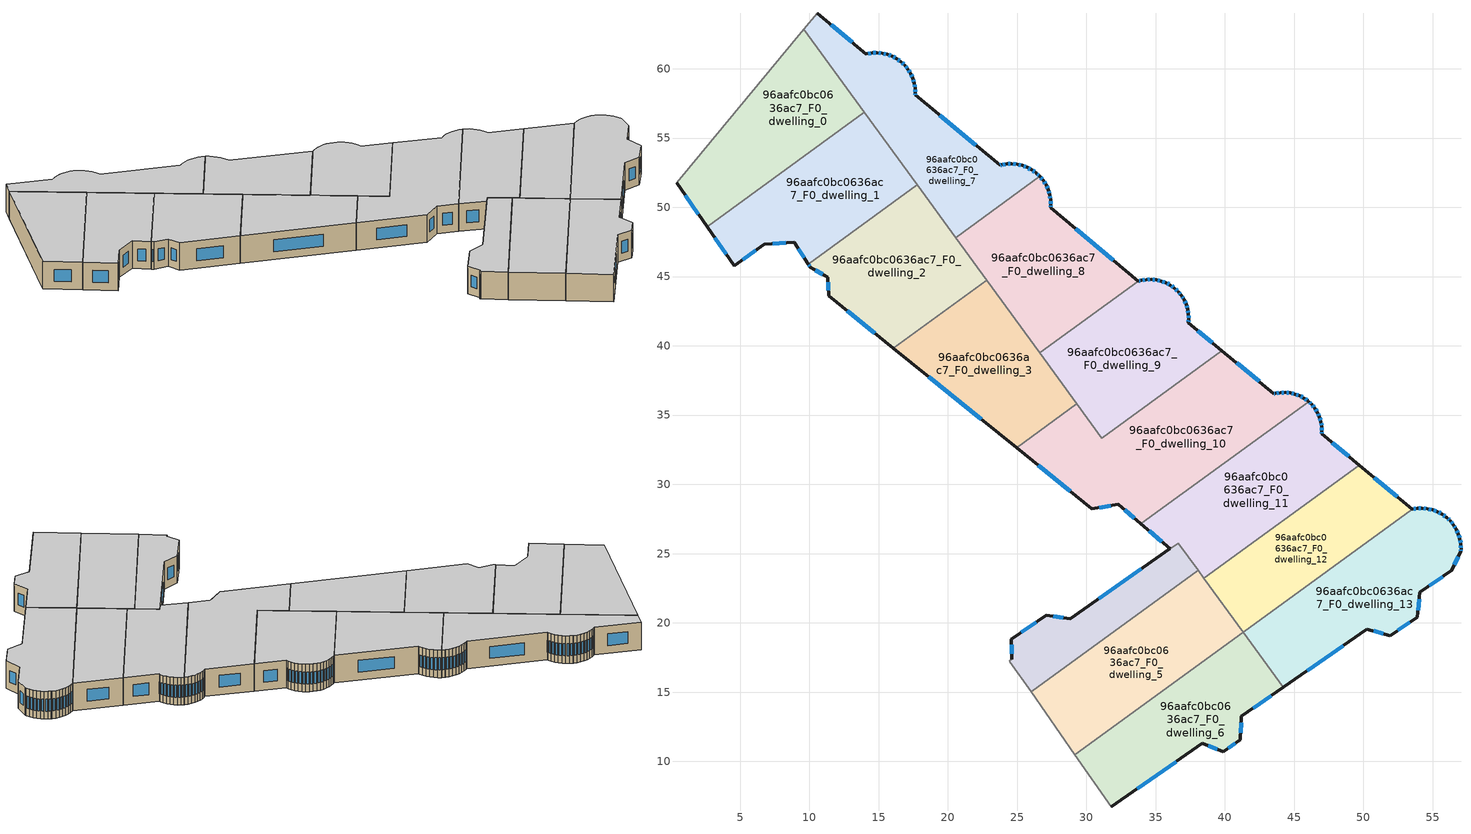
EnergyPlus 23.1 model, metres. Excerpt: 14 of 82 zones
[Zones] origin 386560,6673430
96aafc0bc0636ac7_F0_dwelling_0
 floor ground (EU_floor_Construction): 9.61,62.87 13.97,56.87 2.61,48.6 0.41,51.76 z0
 wall outside (EU_wall_Construction): 0.41,51.76 2.61,48.6 z0:3
 wall to 96aafc0bc0636ac7_F0_dwelling_1 (EU_wall_Construction): 2.61,48.6 13.97,56.87 z0:3
 wall adiabatic (EU_wall_Construction): 9.61,62.87 0.41,51.76 z0:3
 wall to 96aafc0bc0636ac7_F0_dwelling_7 (EU_wall_Construction): 13.97,56.87 9.61,62.87 z0:3
 window (EU_Window_Construction): 1.04,50.86 1.98,49.5 z0.86:2.14
 ceiling to 96aafc0bc0636ac7_F1_dwelling_0 (EU_floor_Construction): 13.97,56.87 9.61,62.87 0.41,51.76 2.61,48.6 z3
96aafc0bc0636ac7_F0_dwelling_1
 floor ground (EU_floor_Construction): 13.97,56.87 17.78,51.64 9.91,45.91 8.92,47.47 6.73,47.32 4.57,45.79 2.61,48.6 z0
 wall outside (EU_wall_Construction): 2.61,48.6 4.57,45.79 6.73,47.32 8.92,47.47 9.91,45.91 z0:3
 wall to 96aafc0bc0636ac7_F0_dwelling_2 (EU_wall_Construction): 9.91,45.91 17.78,51.64 z0:3
 wall to 96aafc0bc0636ac7_F0_dwelling_7 (EU_wall_Construction): 17.79,51.64 13.98,56.87 z0:3
 window (EU_Window_Construction): 3.17,47.8 4.01,46.6 / 9.2,47.02 9.63,46.35 / 7.36,47.36 8.29,47.43 / 5.19,46.23 6.11,46.88 z0.86:2.14
 ceiling to 96aafc0bc0636ac7_F1_dwelling_1 (EU_floor_Construction): 17.78,51.64 13.97,56.87 2.61,48.6 4.57,45.79 6.73,47.32 8.92,47.47 9.91,45.91 z3
96aafc0bc0636ac7_F0_dwelling_10
 floor ground (EU_floor_Construction): 45.05,36.52 45.39,36.39 45.71,36.23 46,36.02 46.02,36 46.05,35.97 33.93,27.15 32.29,28.56 30.4,28.24 24.95,32.64 29.31,35.81 31.11,33.34 39.78,39.66 43.53,36.53 43.64,36.56 43.99,36.62 44.35,36.63 44.71,36.6 z0
 wall outside (EU_wall_Construction): 24.95,32.64 30.4,28.24 32.29,28.56 33.93,27.15 / 46.05,35.97 46.02,36 46,36.02 45.71,36.23 45.39,36.39 45.05,36.52 44.71,36.6 44.35,36.63 43.99,36.62 43.64,36.56 43.53,36.53 39.78,39.66 z0:3
 wall to 96aafc0bc0636ac7_F0_dwelling_3 (EU_wall_Construction): 29.31,35.81 24.95,32.64 z0:3
 wall to 96aafc0bc0636ac7_F0_dwelling_9 (EU_wall_Construction): 39.78,39.66 31.11,33.34 29.31,35.81 z0:3
 wall to 96aafc0bc0636ac7_F0_dwelling_11 (EU_wall_Construction): 33.93,27.15 46.05,35.97 z0:3
 window (EU_Window_Construction): 30.94,28.33 31.75,28.47 / 26.51,31.38 28.85,29.49 / 42.46,37.43 40.85,38.76 / 43.61,36.55 43.56,36.54 / 43.89,36.6 43.74,36.58 / 44.25,36.63 44.09,36.62 / 44.6,36.61 44.45,36.62 / 44.96,36.54 44.81,36.58 / 45.29,36.43 45.15,36.48 / 45.62,36.27 45.48,36.35 / 45.91,36.08 45.79,36.17 / 32.76,28.16 33.46,27.55 z0.86:2.14
 ceiling to 96aafc0bc0636ac7_F1_dwelling_10 (EU_floor_Construction): 46.05,35.97 46.02,36 46,36.02 45.71,36.23 45.39,36.39 45.05,36.52 44.71,36.6 44.35,36.63 43.99,36.62 43.64,36.56 43.53,36.53 39.78,39.66 31.11,33.34 29.31,35.81 24.95,32.64 30.4,28.24 32.29,28.56 33.93,27.15 z3
96aafc0bc0636ac7_F0_dwelling_11
 floor ground (EU_floor_Construction): 46.82,34.87 46.93,34.53 46.99,34.17 47,33.82 46.99,33.65 49.7,31.39 38.47,23.22 36.63,25.76 36.04,25.34 33.93,27.15 46.05,35.97 46.26,35.78 46.49,35.5 46.68,35.2 z0
 wall outside (EU_wall_Construction): 49.7,31.39 46.99,33.65 47,33.82 46.99,34.17 46.93,34.53 46.82,34.87 46.68,35.2 46.49,35.5 46.26,35.78 46.05,35.97 / 33.93,27.15 36.04,25.34 z0:3
 wall to 96aafc0bc0636ac7_F0_dwelling_12 (EU_wall_Construction): 38.47,23.22 49.7,31.39 z0:3
 wall to 96aafc0bc0636ac7_F0_dwelling_4 (EU_wall_Construction): 36.04,25.34 36.63,25.76 / 36.63,25.75 38.06,23.8 z0:3
 wall to 96aafc0bc0636ac7_F0_dwelling_5 (EU_wall_Construction): 38.06,23.8 38.47,23.22 z0:3
 window (EU_Window_Construction): 46.62,35.28 46.54,35.41 / 46.78,34.96 46.72,35.1 / 46.9,34.63 46.85,34.77 / 46.97,34.28 46.95,34.43 / 47,33.92 46.99,34.07 / 46.99,33.7 47,33.77 / 48.92,32.04 47.76,33 / 34.53,26.64 35.43,25.86 / 46.2,35.83 46.11,35.92 / 46.42,35.58 46.32,35.7 z0.86:2.14
 ceiling to 96aafc0bc0636ac7_F1_dwelling_11 (EU_floor_Construction): 49.7,31.39 46.99,33.65 47,33.82 46.99,34.17 46.93,34.53 46.82,34.87 46.68,35.2 46.49,35.5 46.26,35.78 46.05,35.97 33.93,27.15 36.04,25.34 36.63,25.76 38.47,23.22 z3
96aafc0bc0636ac7_F0_dwelling_12
 floor ground (EU_floor_Construction): 53.52,28.21 41.32,19.32 38.47,23.22 49.7,31.39 z0
 wall outside (EU_wall_Construction): 53.52,28.21 49.7,31.39 z0:3
 wall to 96aafc0bc0636ac7_F0_dwelling_13 (EU_wall_Construction): 41.32,19.32 53.52,28.21 z0:3
 wall to 96aafc0bc0636ac7_F0_dwelling_5 (EU_wall_Construction): 38.47,23.22 41.32,19.32 z0:3
 window (EU_Window_Construction): 52.43,29.12 50.79,30.48 z0.86:2.14
 ceiling to 96aafc0bc0636ac7_F1_dwelling_12 (EU_floor_Construction): 53.52,28.21 49.7,31.39 38.47,23.22 41.32,19.32 z3
96aafc0bc0636ac7_F0_dwelling_13
 floor ground (EU_floor_Construction): 56.26,27.37 56.5,27.08 56.7,26.76 56.85,26.42 56.96,26.05 57.03,25.68 57.04,25.31 57.03,25.17 56.37,23.8 54.08,22.21 53.89,20.41 51.92,19.09 50.25,19.55 44.21,15.35 41.32,19.32 53.52,28.21 53.87,28.26 54.24,28.28 54.62,28.24 54.99,28.16 55.34,28.02 55.67,27.85 55.98,27.63 56.04,27.58 z0
 wall outside (EU_wall_Construction): 44.21,15.35 50.25,19.55 51.92,19.09 53.89,20.41 54.08,22.21 56.37,23.8 57.03,25.17 57.04,25.31 57.03,25.68 56.96,26.05 56.85,26.42 56.7,26.76 56.5,27.08 56.26,27.37 56.04,27.58 55.98,27.63 55.67,27.85 55.34,28.02 54.99,28.16 54.62,28.24 54.24,28.28 53.87,28.26 53.52,28.21 z0:3
 wall to 96aafc0bc0636ac7_F0_dwelling_6 (EU_wall_Construction): 41.32,19.32 44.21,15.35 z0:3
 window (EU_Window_Construction): 55.58,27.9 55.44,27.97 / 55.89,27.69 55.76,27.78 / 56.2,27.43 56.1,27.52 / 56.43,27.16 56.33,27.29 / 56.64,26.85 56.55,26.99 / 56.81,26.51 56.74,26.66 / 56.93,26.16 56.89,26.31 / 57.01,25.79 56.98,25.95 / 57.04,25.41 57.03,25.58 / 57.03,25.21 57.04,25.27 / 56.56,24.19 56.84,24.78 / 54.73,22.66 55.71,23.35 / 53.95,20.93 54.02,21.7 / 52.48,19.47 53.33,20.03 / 50.73,19.42 51.44,19.22 / 45.93,16.55 48.52,18.35 / 53.77,28.25 53.62,28.22 / 54.14,28.27 53.98,28.27 / 54.51,28.25 54.35,28.26 / 54.88,28.18 54.73,28.22 / 55.24,28.06 55.09,28.12 z0.86:2.14
 ceiling to 96aafc0bc0636ac7_F1_dwelling_13 (EU_floor_Construction): 53.89,20.41 54.08,22.21 56.37,23.8 57.03,25.17 57.04,25.31 57.03,25.68 56.96,26.05 56.85,26.42 56.7,26.76 56.5,27.08 56.26,27.37 56.04,27.58 55.98,27.63 55.67,27.85 55.34,28.02 54.99,28.16 54.62,28.24 54.24,28.28 53.87,28.26 53.52,28.21 41.32,19.32 44.21,15.35 50.25,19.55 51.92,19.09 z3
96aafc0bc0636ac7_F0_dwelling_2
 floor ground (EU_floor_Construction): 17.78,51.64 22.81,44.74 16.07,39.83 11.39,43.62 11.33,44.97 10.07,45.67 9.91,45.91 z0
 wall outside (EU_wall_Construction): 9.91,45.91 10.07,45.67 11.33,44.97 11.39,43.62 16.07,39.83 z0:3
 wall to 96aafc0bc0636ac7_F0_dwelling_3 (EU_wall_Construction): 16.07,39.83 22.81,44.74 z0:3
 wall to 96aafc0bc0636ac7_F0_dwelling_8 (EU_wall_Construction): 22.81,44.74 20.57,47.81 z0:3
 wall to 96aafc0bc0636ac7_F0_dwelling_7 (EU_wall_Construction): 20.57,47.81 17.79,51.64 z0:3
 window (EU_Window_Construction): 9.96,45.84 10.02,45.73 / 12.72,42.53 14.73,40.91 / 11.35,44.58 11.37,44 / 10.43,45.47 10.97,45.17 z0.86:2.14
 ceiling to 96aafc0bc0636ac7_F1_dwelling_2 (EU_floor_Construction): 22.81,44.74 17.78,51.64 9.91,45.91 10.07,45.67 11.33,44.97 11.39,43.62 16.07,39.83 z3
96aafc0bc0636ac7_F0_dwelling_3
 floor ground (EU_floor_Construction): 22.81,44.74 29.31,35.81 24.95,32.64 16.07,39.83 z0
 wall outside (EU_wall_Construction): 16.07,39.83 24.95,32.64 z0:3
 wall to 96aafc0bc0636ac7_F0_dwelling_8 (EU_wall_Construction): 26.63,39.49 22.81,44.74 z0:3
 wall to 96aafc0bc0636ac7_F0_dwelling_9 (EU_wall_Construction): 29.31,35.81 26.63,39.49 z0:3
 window (EU_Window_Construction): 18.6,37.78 22.41,34.7 z0.86:2.14
 ceiling to 96aafc0bc0636ac7_F1_dwelling_3 (EU_floor_Construction): 29.31,35.81 22.81,44.74 16.07,39.83 24.95,32.64 z3
96aafc0bc0636ac7_F0_dwelling_4
 floor ground (EU_floor_Construction): 36.63,25.76 38.06,23.8 26,15.02 24.48,17.2 24.44,17.26 24.48,17.28 24.63,17.37 24.58,18.83 27.09,20.54 28.84,20.3 z0
 wall outside (EU_wall_Construction): 36.03,25.34 28.84,20.3 27.09,20.54 24.58,18.83 24.63,17.37 z0:3
 wall to 96aafc0bc0636ac7_F0_dwelling_5 (EU_wall_Construction): 26,15.02 38.06,23.8 z0:3
 wall adiabatic (EU_wall_Construction): 24.63,17.37 24.48,17.28 24.44,17.26 24.48,17.2 26,15.02 z0:3
 window (EU_Window_Construction): 24.6,18.42 24.61,17.79 / 26.38,20.05 25.3,19.32 / 28.34,20.37 27.59,20.47 / 33.98,23.9 30.89,21.74 z0.86:2.14
 ceiling to 96aafc0bc0636ac7_F1_dwelling_4 (EU_floor_Construction): 38.06,23.8 36.63,25.76 28.84,20.3 27.09,20.54 24.58,18.83 24.63,17.37 24.48,17.28 24.44,17.26 24.48,17.2 26,15.02 z3
96aafc0bc0636ac7_F0_dwelling_5
 floor ground (EU_floor_Construction): 38.06,23.8 41.32,19.32 29.17,10.47 26,15.02 z0
 wall to 96aafc0bc0636ac7_F0_dwelling_6 (EU_wall_Construction): 29.17,10.47 41.32,19.32 z0:3
 wall adiabatic (EU_wall_Construction): 26,15.02 29.17,10.47 z0:3
 ceiling to 96aafc0bc0636ac7_F1_dwelling_5 (EU_floor_Construction): 41.32,19.32 38.06,23.8 26,15.02 29.17,10.47 z3
96aafc0bc0636ac7_F0_dwelling_6
 floor ground (EU_floor_Construction): 41.32,19.32 44.21,15.35 41.19,13.26 41.12,11.57 39.86,10.71 38.37,11.29 31.78,6.72 29.17,10.47 z0
 wall outside (EU_wall_Construction): 31.78,6.72 38.37,11.29 39.86,10.71 41.12,11.57 41.19,13.26 44.21,15.35 z0:3
 wall adiabatic (EU_wall_Construction): 29.17,10.47 31.78,6.72 z0:3
 window (EU_Window_Construction): 33.67,8.03 36.49,9.99 / 42.05,13.86 43.35,14.75 / 41.14,12.05 41.17,12.78 / 40.22,10.96 40.76,11.32 / 38.8,11.13 39.44,10.88 z0.86:2.14
 ceiling to 96aafc0bc0636ac7_F1_dwelling_6 (EU_floor_Construction): 41.12,11.57 41.19,13.26 44.21,15.35 41.32,19.32 29.17,10.47 31.78,6.72 38.37,11.29 39.86,10.71 z3
96aafc0bc0636ac7_F0_dwelling_7
 floor ground (EU_floor_Construction): 17.32,59.65 17.47,59.32 17.58,58.96 17.64,58.59 17.66,58.22 17.65,58.11 23.77,53.04 23.87,53.06 24.24,53.13 24.62,53.14 25,53.1 25.37,53.02 25.72,52.89 26.06,52.71 26.36,52.49 26.4,52.46 26.64,52.23 20.57,47.81 9.61,62.87 10.57,64.02 14.11,61.07 14.16,61.08 14.52,61.14 14.9,61.15 15.27,61.12 15.63,61.03 15.98,60.9 16.31,60.73 16.61,60.51 16.63,60.49 16.88,60.26 17.12,59.97 z0
 wall outside (EU_wall_Construction): 26.64,52.23 26.4,52.46 26.36,52.49 26.06,52.71 25.72,52.89 25.37,53.02 25,53.1 24.62,53.14 24.24,53.13 23.87,53.06 23.77,53.04 17.65,58.11 17.66,58.22 17.64,58.59 17.58,58.96 17.47,59.32 17.32,59.65 17.12,59.97 16.88,60.26 16.63,60.49 16.61,60.51 16.31,60.73 15.98,60.9 15.63,61.03 15.27,61.12 14.9,61.15 14.52,61.14 14.16,61.08 14.11,61.07 10.57,64.02 z0:3
 wall to 96aafc0bc0636ac7_F0_dwelling_8 (EU_wall_Construction): 20.57,47.81 26.64,52.23 z0:3
 wall adiabatic (EU_wall_Construction): 10.57,64.02 9.61,62.87 z0:3
 window (EU_Window_Construction): 14.42,61.12 14.26,61.09 / 14.79,61.15 14.63,61.14 / 15.16,61.13 15,61.14 / 15.53,61.06 15.37,61.09 / 15.88,60.94 15.73,60.99 / 16.21,60.78 16.07,60.85 / 16.52,60.57 16.39,60.67 / 16.81,60.32 16.71,60.43 / 17.05,60.05 16.95,60.17 / 17.26,59.74 17.18,59.88 / 17.43,59.41 17.36,59.56 / 17.55,59.06 17.5,59.21 / 17.63,58.7 17.6,58.85 / 17.65,58.33 17.65,58.48 / 17.65,58.14 17.65,58.19 / 22.02,54.49 19.4,56.66 / 23.84,53.06 23.8,53.05 / 24.13,53.11 23.97,53.08 / 24.51,53.14 24.35,53.13 / 24.89,53.11 24.73,53.13 / 25.26,53.04 25.1,53.08 / 25.62,52.92 25.47,52.98 / 25.96,52.76 25.82,52.84 / 26.28,52.55 26.14,52.65 / 26.57,52.3 26.47,52.4 / 13.09,61.91 11.58,63.17 z0.86:2.14
 ceiling to 96aafc0bc0636ac7_F1_dwelling_7 (EU_floor_Construction): 26.64,52.23 26.4,52.46 26.36,52.49 26.06,52.71 25.72,52.89 25.37,53.02 25,53.1 24.62,53.14 24.24,53.13 23.87,53.06 23.77,53.04 17.65,58.11 17.66,58.22 17.64,58.59 17.58,58.96 17.47,59.32 17.32,59.65 17.12,59.97 16.88,60.26 16.63,60.49 16.61,60.51 16.31,60.73 15.98,60.9 15.63,61.03 15.27,61.12 14.9,61.15 14.52,61.14 14.16,61.08 14.11,61.07 10.57,64.02 9.61,62.87 20.57,47.81 z3
96aafc0bc0636ac7_F0_dwelling_8
 floor ground (EU_floor_Construction): 27.35,50.91 27.41,50.53 27.43,50.15 27.42,49.98 33.74,44.67 26.63,39.49 20.57,47.81 26.64,52.23 26.88,51.94 27.08,51.62 27.24,51.27 z0
 wall outside (EU_wall_Construction): 33.74,44.67 27.42,49.98 27.43,50.15 27.41,50.53 27.35,50.91 27.24,51.27 27.08,51.62 26.88,51.94 26.64,52.23 z0:3
 wall to 96aafc0bc0636ac7_F0_dwelling_9 (EU_wall_Construction): 26.63,39.49 33.74,44.67 z0:3
 window (EU_Window_Construction): 27.03,51.71 26.94,51.85 / 27.2,51.37 27.13,51.52 / 27.32,51.01 27.27,51.17 / 27.4,50.64 27.37,50.8 / 27.42,50.26 27.42,50.42 / 27.42,50.03 27.43,50.1 / 31.94,46.18 29.23,48.46 / 26.81,52.02 26.71,52.15 z0.86:2.14
 ceiling to 96aafc0bc0636ac7_F1_dwelling_8 (EU_floor_Construction): 33.74,44.67 27.42,49.98 27.43,50.15 27.41,50.53 27.35,50.91 27.24,51.27 27.08,51.62 26.88,51.94 26.64,52.23 20.57,47.81 26.63,39.49 z3
96aafc0bc0636ac7_F0_dwelling_9
 floor ground (EU_floor_Construction): 37.05,43.33 37.2,43 37.31,42.65 37.37,42.29 37.38,41.92 37.36,41.68 39.78,39.66 31.11,33.34 26.63,39.49 33.74,44.67 33.95,44.72 34.31,44.78 34.68,44.8 35.04,44.76 35.39,44.68 35.74,44.55 36.06,44.38 36.36,44.17 36.37,44.16 36.62,43.92 36.85,43.64 z0
 wall outside (EU_wall_Construction): 39.78,39.66 37.36,41.68 37.38,41.92 37.37,42.29 37.31,42.65 37.2,43 37.05,43.33 36.85,43.64 36.62,43.92 36.37,44.16 36.36,44.17 36.06,44.38 35.74,44.55 35.39,44.68 35.04,44.76 34.68,44.8 34.31,44.78 33.95,44.72 33.74,44.67 z0:3
 window (EU_Window_Construction): 34.21,44.77 34.05,44.74 / 34.57,44.79 34.42,44.79 / 34.94,44.77 34.78,44.79 / 35.29,44.7 35.14,44.74 / 35.64,44.59 35.49,44.64 / 35.97,44.43 35.83,44.5 / 36.27,44.23 36.14,44.32 / 36.55,43.99 36.44,44.09 / 36.79,43.72 36.69,43.84 / 36.99,43.42 36.91,43.55 / 37.16,43.09 37.09,43.23 / 37.28,42.75 37.23,42.9 / 37.35,42.39 37.32,42.54 / 37.38,42.03 37.37,42.18 / 37.37,41.75 37.37,41.85 / 39.09,40.23 38.05,41.1 / 33.89,44.71 33.8,44.68 z0.86:2.14
 ceiling to 96aafc0bc0636ac7_F1_dwelling_9 (EU_floor_Construction): 39.78,39.66 37.36,41.68 37.38,41.92 37.37,42.29 37.31,42.65 37.2,43 37.05,43.33 36.85,43.64 36.62,43.92 36.37,44.16 36.36,44.17 36.06,44.38 35.74,44.55 35.39,44.68 35.04,44.76 34.68,44.8 34.31,44.78 33.95,44.72 33.74,44.67 26.63,39.49 31.11,33.34 z3
[Building]
EU S2 Campaign: North Axis=0; Terrain=City; Solar Distribution=FullExterior
[Site:Location]
Helsinki-Vantaa.AP: Latitude=60.317; Longitude=24.963; Time Zone=2; Elevation=54.6
[SizingPeriod:WeatherFileDays]
AnnualSizingPeriod: Begin Month=1; Begin Day of Month=1; End Month=12; End Day of Month=31; Day of Week for Start Day=Monday; Use Weather File Daylight Saving Period=No; Use Weather File Rain and Snow Indicators=No
[MATERIAL]
EU_InternalMass_Material: Roughness=MediumRough; Thickness=0.1; Conductivity=1; Density=1800; Specific Heat=900; Thermal Absorptance=0.9; Solar Absorptance=0.7; Visible Absorptance=0.7
[MATERIAL:NOMASS] Roughness=MediumRough; Thermal Absorptance=0.9; Solar Absorptance=0.7; Visible Absorptance=0.7
Name | Thermal Resistance
EU_wall_NoMass | 1.10183
EU_floor_NoMass | 1.70606
[WINDOWMATERIAL:SIMPLEGLAZINGSYSTEM]
EU_Window_SimpleGlazing: UFactor=3.11035; Solar Heat Gain Coefficient=0.8; Visible Transmittance=0.8
[CONSTRUCTION]
EU_wall_Construction: EU_wall_NoMass
EU_floor_Construction: EU_floor_NoMass
EU_Window_Construction: EU_Window_SimpleGlazing
EU_InternalMass_Construction: EU_InternalMass_Material
[ZONE] Type=1; Multiplier=1; Ceiling Height=autocalculate; Floor Area=autocalculate; Part of Total Floor Area=Yes
Name | Volume
96aafc0bc0636ac7_F0_dwelling_0 | 236.595
96aafc0bc0636ac7_F0_dwelling_1 | 236.65
96aafc0bc0636ac7_F0_dwelling_10 | 344.596
96aafc0bc0636ac7_F0_dwelling_11 | 245.219
96aafc0bc0636ac7_F0_dwelling_12 | 209.717
96aafc0bc0636ac7_F0_dwelling_13 | 263.496
96aafc0bc0636ac7_F0_dwelling_2 | 236.61
96aafc0bc0636ac7_F0_dwelling_3 | 227.387
96aafc0bc0636ac7_F0_dwelling_4 | 129.318
96aafc0bc0636ac7_F0_dwelling_5 | 248.728
96aafc0bc0636ac7_F0_dwelling_6 | 224.537
96aafc0bc0636ac7_F0_dwelling_7 | 236.621
96aafc0bc0636ac7_F0_dwelling_8 | 237.795
96aafc0bc0636ac7_F0_dwelling_9 | 235.43
[INTERNALMASS] Construction=EU_InternalMass_Construction
Name | Zone or ZoneList | Surface Area
96aafc0bc0636ac7_F0_dwelling_0_EU_InternalMass | 96aafc0bc0636ac7_F0_dwelling_0 | 78.8651
96aafc0bc0636ac7_F0_dwelling_1_EU_InternalMass | 96aafc0bc0636ac7_F0_dwelling_1 | 78.8835
96aafc0bc0636ac7_F0_dwelling_2_EU_InternalMass | 96aafc0bc0636ac7_F0_dwelling_2 | 78.8698
96aafc0bc0636ac7_F0_dwelling_3_EU_InternalMass | 96aafc0bc0636ac7_F0_dwelling_3 | 75.7956
96aafc0bc0636ac7_F0_dwelling_4_EU_InternalMass | 96aafc0bc0636ac7_F0_dwelling_4 | 43.1028
96aafc0bc0636ac7_F0_dwelling_5_EU_InternalMass | 96aafc0bc0636ac7_F0_dwelling_5 | 82.9095
96aafc0bc0636ac7_F0_dwelling_6_EU_InternalMass | 96aafc0bc0636ac7_F0_dwelling_6 | 74.8455
96aafc0bc0636ac7_F0_dwelling_7_EU_InternalMass | 96aafc0bc0636ac7_F0_dwelling_7 | 78.8724
96aafc0bc0636ac7_F0_dwelling_8_EU_InternalMass | 96aafc0bc0636ac7_F0_dwelling_8 | 79.2651
96aafc0bc0636ac7_F0_dwelling_9_EU_InternalMass | 96aafc0bc0636ac7_F0_dwelling_9 | 78.477
96aafc0bc0636ac7_F0_dwelling_10_EU_InternalMass | 96aafc0bc0636ac7_F0_dwelling_10 | 114.866
96aafc0bc0636ac7_F0_dwelling_11_EU_InternalMass | 96aafc0bc0636ac7_F0_dwelling_11 | 81.7392
96aafc0bc0636ac7_F0_dwelling_12_EU_InternalMass | 96aafc0bc0636ac7_F0_dwelling_12 | 69.9057
96aafc0bc0636ac7_F0_dwelling_13_EU_InternalMass | 96aafc0bc0636ac7_F0_dwelling_13 | 87.8324
[OTHEREQUIPMENT] Fuel Type=Electricity; Design Level Calculation Method=Watts/Area; Power per Zone Floor Area=1; Fraction Latent=0; Fraction Radiant=0; Fraction Lost=0; Carbon Dioxide Generation Rate=0; EndUse Subcategory=EU_Step8_InternalGains
Name | Zone or ZoneList or Space or SpaceList | Schedule
EU_Step8_InternalGain_96aafc0bc0636ac7_F0_dwelling_0_f000 | 96aafc0bc0636ac7_F0_dwelling_0 | EU_Step8_GainSchedule_96aafc0bc0636ac7_F0_dwelling_0_f000
EU_Step8_InternalGain_96aafc0bc0636ac7_F0_dwelling_1_f000 | 96aafc0bc0636ac7_F0_dwelling_1 | EU_Step8_GainSchedule_96aafc0bc0636ac7_F0_dwelling_1_f000
EU_Step8_InternalGain_96aafc0bc0636ac7_F0_dwelling_2_f000 | 96aafc0bc0636ac7_F0_dwelling_2 | EU_Step8_GainSchedule_96aafc0bc0636ac7_F0_dwelling_2_f000
EU_Step8_InternalGain_96aafc0bc0636ac7_F0_dwelling_3_f000 | 96aafc0bc0636ac7_F0_dwelling_3 | EU_Step8_GainSchedule_96aafc0bc0636ac7_F0_dwelling_3_f000
EU_Step8_InternalGain_96aafc0bc0636ac7_F0_dwelling_4_f000 | 96aafc0bc0636ac7_F0_dwelling_4 | EU_Step8_GainSchedule_96aafc0bc0636ac7_F0_dwelling_4_f000
EU_Step8_InternalGain_96aafc0bc0636ac7_F0_dwelling_5_f000 | 96aafc0bc0636ac7_F0_dwelling_5 | EU_Step8_GainSchedule_96aafc0bc0636ac7_F0_dwelling_5_f000
EU_Step8_InternalGain_96aafc0bc0636ac7_F0_dwelling_6_f000 | 96aafc0bc0636ac7_F0_dwelling_6 | EU_Step8_GainSchedule_96aafc0bc0636ac7_F0_dwelling_6_f000
EU_Step8_InternalGain_96aafc0bc0636ac7_F0_dwelling_7_f000 | 96aafc0bc0636ac7_F0_dwelling_7 | EU_Step8_GainSchedule_96aafc0bc0636ac7_F0_dwelling_7_f000
EU_Step8_InternalGain_96aafc0bc0636ac7_F0_dwelling_8_f000 | 96aafc0bc0636ac7_F0_dwelling_8 | EU_Step8_GainSchedule_96aafc0bc0636ac7_F0_dwelling_8_f000
EU_Step8_InternalGain_96aafc0bc0636ac7_F0_dwelling_9_f000 | 96aafc0bc0636ac7_F0_dwelling_9 | EU_Step8_GainSchedule_96aafc0bc0636ac7_F0_dwelling_9_f000
EU_Step8_InternalGain_96aafc0bc0636ac7_F0_dwelling_10_f000 | 96aafc0bc0636ac7_F0_dwelling_10 | EU_Step8_GainSchedule_96aafc0bc0636ac7_F0_dwelling_10_f000
EU_Step8_InternalGain_96aafc0bc0636ac7_F0_dwelling_11_f000 | 96aafc0bc0636ac7_F0_dwelling_11 | EU_Step8_GainSchedule_96aafc0bc0636ac7_F0_dwelling_11_f000
EU_Step8_InternalGain_96aafc0bc0636ac7_F0_dwelling_12_f000 | 96aafc0bc0636ac7_F0_dwelling_12 | EU_Step8_GainSchedule_96aafc0bc0636ac7_F0_dwelling_12_f000
EU_Step8_InternalGain_96aafc0bc0636ac7_F0_dwelling_13_f000 | 96aafc0bc0636ac7_F0_dwelling_13 | EU_Step8_GainSchedule_96aafc0bc0636ac7_F0_dwelling_13_f000
[ZONEVENTILATION:DESIGNFLOWRATE] Schedule=EU_AlwaysOn; Design Flow Rate Calculation Method=AirChanges/Hour; Air Changes per Hour=0.756316; Ventilation Type=Natural; Fan Pressure Rise=0; Fan Total Efficiency=1; Constant Term Coefficient=1; Temperature Term Coefficient=0; Velocity Term Coefficient=0; Velocity Squared Term Coefficient=0; Minimum Indoor Temperature=-100; Maximum Indoor Temperature=100; Delta Temperature=-100; Minimum Outdoor Temperature=-100; Maximum Outdoor Temperature=100; Maximum Wind Speed=40
Name | Zone or ZoneList or Space or SpaceList
EU_ConstantAir_96aafc0bc0636ac7_F0_dwelling_0 | 96aafc0bc0636ac7_F0_dwelling_0
EU_ConstantAir_96aafc0bc0636ac7_F0_dwelling_1 | 96aafc0bc0636ac7_F0_dwelling_1
EU_ConstantAir_96aafc0bc0636ac7_F0_dwelling_2 | 96aafc0bc0636ac7_F0_dwelling_2
EU_ConstantAir_96aafc0bc0636ac7_F0_dwelling_3 | 96aafc0bc0636ac7_F0_dwelling_3
EU_ConstantAir_96aafc0bc0636ac7_F0_dwelling_4 | 96aafc0bc0636ac7_F0_dwelling_4
EU_ConstantAir_96aafc0bc0636ac7_F0_dwelling_5 | 96aafc0bc0636ac7_F0_dwelling_5
EU_ConstantAir_96aafc0bc0636ac7_F0_dwelling_6 | 96aafc0bc0636ac7_F0_dwelling_6
EU_ConstantAir_96aafc0bc0636ac7_F0_dwelling_7 | 96aafc0bc0636ac7_F0_dwelling_7
EU_ConstantAir_96aafc0bc0636ac7_F0_dwelling_8 | 96aafc0bc0636ac7_F0_dwelling_8
EU_ConstantAir_96aafc0bc0636ac7_F0_dwelling_9 | 96aafc0bc0636ac7_F0_dwelling_9
EU_ConstantAir_96aafc0bc0636ac7_F0_dwelling_10 | 96aafc0bc0636ac7_F0_dwelling_10
EU_ConstantAir_96aafc0bc0636ac7_F0_dwelling_11 | 96aafc0bc0636ac7_F0_dwelling_11
EU_ConstantAir_96aafc0bc0636ac7_F0_dwelling_12 | 96aafc0bc0636ac7_F0_dwelling_12
EU_ConstantAir_96aafc0bc0636ac7_F0_dwelling_13 | 96aafc0bc0636ac7_F0_dwelling_13
[HVACTEMPLATE:THERMOSTAT] Constant Heating Setpoint=20; Constant Cooling Setpoint=50
EU_HeatOnly_96aafc0bc0636ac7_F0_dwelling_0; EU_HeatOnly_96aafc0bc0636ac7_F0_dwelling_1; EU_HeatOnly_96aafc0bc0636ac7_F0_dwelling_2; EU_HeatOnly_96aafc0bc0636ac7_F0_dwelling_3; EU_HeatOnly_96aafc0bc0636ac7_F0_dwelling_4; EU_HeatOnly_96aafc0bc0636ac7_F0_dwelling_5; EU_HeatOnly_96aafc0bc0636ac7_F0_dwelling_6; EU_HeatOnly_96aafc0bc0636ac7_F0_dwelling_7; EU_HeatOnly_96aafc0bc0636ac7_F0_dwelling_8; EU_HeatOnly_96aafc0bc0636ac7_F0_dwelling_9; EU_HeatOnly_96aafc0bc0636ac7_F0_dwelling_10; EU_HeatOnly_96aafc0bc0636ac7_F0_dwelling_11; EU_HeatOnly_96aafc0bc0636ac7_F0_dwelling_12; EU_HeatOnly_96aafc0bc0636ac7_F0_dwelling_13; EU_HeatOnly_96aafc0bc0636ac7_F1_dwelling_0; EU_HeatOnly_96aafc0bc0636ac7_F1_dwelling_1; EU_HeatOnly_96aafc0bc0636ac7_F1_dwelling_2; EU_HeatOnly_96aafc0bc0636ac7_F1_dwelling_3; EU_HeatOnly_96aafc0bc0636ac7_F1_dwelling_4; EU_HeatOnly_96aafc0bc0636ac7_F1_dwelling_5; EU_HeatOnly_96aafc0bc0636ac7_F1_dwelling_6; EU_HeatOnly_96aafc0bc0636ac7_F1_dwelling_7; EU_HeatOnly_96aafc0bc0636ac7_F1_dwelling_8; EU_HeatOnly_96aafc0bc0636ac7_F1_dwelling_9; EU_HeatOnly_96aafc0bc0636ac7_F1_dwelling_10; EU_HeatOnly_96aafc0bc0636ac7_F1_dwelling_11; EU_HeatOnly_96aafc0bc0636ac7_F1_dwelling_12; EU_HeatOnly_96aafc0bc0636ac7_F1_dwelling_13; EU_HeatOnly_96aafc0bc0636ac7_F2_dwelling_0; EU_HeatOnly_96aafc0bc0636ac7_F2_dwelling_1; EU_HeatOnly_96aafc0bc0636ac7_F2_dwelling_2; EU_HeatOnly_96aafc0bc0636ac7_F2_dwelling_3; EU_HeatOnly_96aafc0bc0636ac7_F2_dwelling_4; EU_HeatOnly_96aafc0bc0636ac7_F2_dwelling_5; EU_HeatOnly_96aafc0bc0636ac7_F2_dwelling_6; EU_HeatOnly_96aafc0bc0636ac7_F2_dwelling_7; EU_HeatOnly_96aafc0bc0636ac7_F2_dwelling_8; EU_HeatOnly_96aafc0bc0636ac7_F2_dwelling_9; EU_HeatOnly_96aafc0bc0636ac7_F2_dwelling_10; EU_HeatOnly_96aafc0bc0636ac7_F2_dwelling_11; EU_HeatOnly_96aafc0bc0636ac7_F2_dwelling_12; EU_HeatOnly_96aafc0bc0636ac7_F2_dwelling_13; EU_HeatOnly_96aafc0bc0636ac7_F3_dwelling_0; EU_HeatOnly_96aafc0bc0636ac7_F3_dwelling_1; EU_HeatOnly_96aafc0bc0636ac7_F3_dwelling_2; EU_HeatOnly_96aafc0bc0636ac7_F3_dwelling_3; EU_HeatOnly_96aafc0bc0636ac7_F3_dwelling_4; EU_HeatOnly_96aafc0bc0636ac7_F3_dwelling_5; EU_HeatOnly_96aafc0bc0636ac7_F3_dwelling_6; EU_HeatOnly_96aafc0bc0636ac7_F3_dwelling_7; EU_HeatOnly_96aafc0bc0636ac7_F3_dwelling_8; EU_HeatOnly_96aafc0bc0636ac7_F3_dwelling_9; EU_HeatOnly_96aafc0bc0636ac7_F3_dwelling_10; EU_HeatOnly_96aafc0bc0636ac7_F3_dwelling_11; EU_HeatOnly_96aafc0bc0636ac7_F3_dwelling_12; EU_HeatOnly_96aafc0bc0636ac7_F3_dwelling_13; EU_HeatOnly_96aafc0bc0636ac7_F4_dwelling_0; EU_HeatOnly_96aafc0bc0636ac7_F4_dwelling_1; EU_HeatOnly_96aafc0bc0636ac7_F4_dwelling_2; EU_HeatOnly_96aafc0bc0636ac7_F4_dwelling_3; EU_HeatOnly_96aafc0bc0636ac7_F4_dwelling_4; EU_HeatOnly_96aafc0bc0636ac7_F4_dwelling_5; EU_HeatOnly_96aafc0bc0636ac7_F4_dwelling_6; EU_HeatOnly_96aafc0bc0636ac7_F4_dwelling_7; EU_HeatOnly_96aafc0bc0636ac7_F4_dwelling_8; EU_HeatOnly_96aafc0bc0636ac7_F4_dwelling_9; EU_HeatOnly_96aafc0bc0636ac7_F4_dwelling_10; EU_HeatOnly_96aafc0bc0636ac7_F4_dwelling_11; EU_HeatOnly_96aafc0bc0636ac7_F4_dwelling_12; EU_HeatOnly_96aafc0bc0636ac7_F5_dwelling_0; EU_HeatOnly_96aafc0bc0636ac7_F5_dwelling_1; EU_HeatOnly_96aafc0bc0636ac7_F5_dwelling_2; EU_HeatOnly_96aafc0bc0636ac7_F5_dwelling_3; EU_HeatOnly_96aafc0bc0636ac7_F5_dwelling_4; EU_HeatOnly_96aafc0bc0636ac7_F5_dwelling_5; EU_HeatOnly_96aafc0bc0636ac7_F5_dwelling_6; EU_HeatOnly_96aafc0bc0636ac7_F5_dwelling_7; EU_HeatOnly_96aafc0bc0636ac7_F5_dwelling_8; EU_HeatOnly_96aafc0bc0636ac7_F5_dwelling_9; EU_HeatOnly_96aafc0bc0636ac7_F5_dwelling_10; EU_HeatOnly_96aafc0bc0636ac7_F5_dwelling_11; EU_HeatOnly_96aafc0bc0636ac7_F5_dwelling_12
[HVACTEMPLATE:ZONE:IDEALLOADSAIRSYSTEM] System Availability Schedule=EU_AlwaysOn; Maximum Heating Supply Air Temperature=50; Minimum Cooling Supply Air Temperature=13; Maximum Heating Supply Air Humidity Ratio=0.0156; Minimum Cooling Supply Air Humidity Ratio=0.0077; Heating Limit=NoLimit; Cooling Limit=NoLimit; Heating Availability Schedule=EU_AlwaysOn; Cooling Availability Schedule=EU_CoolingOff; Dehumidification Control Type=ConstantSensibleHeatRatio; Cooling Sensible Heat Ratio=0.7; Dehumidification Setpoint=60; Humidification Control Type=None; Humidification Setpoint=30; Outdoor Air Method=None; Outdoor Air Flow Rate per Person=0.00944; Outdoor Air Flow Rate per Zone Floor Area=0; Outdoor Air Flow Rate per Zone=0; Demand Controlled Ventilation Type=None; Outdoor Air Economizer Type=NoEconomizer; Heat Recovery Type=None; Sensible Heat Recovery Effectiveness=0.7; Latent Heat Recovery Effectiveness=0.65
Name | Template Thermostat
96aafc0bc0636ac7_F0_dwelling_0 | EU_HeatOnly_96aafc0bc0636ac7_F0_dwelling_0
96aafc0bc0636ac7_F0_dwelling_1 | EU_HeatOnly_96aafc0bc0636ac7_F0_dwelling_1
96aafc0bc0636ac7_F0_dwelling_2 | EU_HeatOnly_96aafc0bc0636ac7_F0_dwelling_2
96aafc0bc0636ac7_F0_dwelling_3 | EU_HeatOnly_96aafc0bc0636ac7_F0_dwelling_3
96aafc0bc0636ac7_F0_dwelling_4 | EU_HeatOnly_96aafc0bc0636ac7_F0_dwelling_4
96aafc0bc0636ac7_F0_dwelling_5 | EU_HeatOnly_96aafc0bc0636ac7_F0_dwelling_5
96aafc0bc0636ac7_F0_dwelling_6 | EU_HeatOnly_96aafc0bc0636ac7_F0_dwelling_6
96aafc0bc0636ac7_F0_dwelling_7 | EU_HeatOnly_96aafc0bc0636ac7_F0_dwelling_7
96aafc0bc0636ac7_F0_dwelling_8 | EU_HeatOnly_96aafc0bc0636ac7_F0_dwelling_8
96aafc0bc0636ac7_F0_dwelling_9 | EU_HeatOnly_96aafc0bc0636ac7_F0_dwelling_9
96aafc0bc0636ac7_F0_dwelling_10 | EU_HeatOnly_96aafc0bc0636ac7_F0_dwelling_10
96aafc0bc0636ac7_F0_dwelling_11 | EU_HeatOnly_96aafc0bc0636ac7_F0_dwelling_11
96aafc0bc0636ac7_F0_dwelling_12 | EU_HeatOnly_96aafc0bc0636ac7_F0_dwelling_12
96aafc0bc0636ac7_F0_dwelling_13 | EU_HeatOnly_96aafc0bc0636ac7_F0_dwelling_13
[SIZING:ZONE] Zone Cooling Design Supply Air Temperature Input Method=SupplyAirTemperature; Zone Cooling Design Supply Air Temperature=13; Zone Heating Design Supply Air Temperature Input Method=SupplyAirTemperature; Zone Heating Design Supply Air Temperature=50; Zone Cooling Design Supply Air Humidity Ratio=0.008; Zone Heating Design Supply Air Humidity Ratio=0.008; Cooling Design Air Flow Method=DesignDay; Cooling Design Air Flow Rate=0; Cooling Minimum Air Flow per Zone Floor Area=0.000762; Cooling Minimum Air Flow=0; Cooling Minimum Air Flow Fraction=0.2; Heating Design Air Flow Method=DesignDay; Heating Design Air Flow Rate=0; Heating Maximum Air Flow per Zone Floor Area=0.002032; Heating Maximum Air Flow=0.141576; Heating Maximum Air Flow Fraction=0.3; Account for Dedicated Outdoor Air System=No; Dedicated Outdoor Air System Control Strategy=NeutralSupplyAir; Dedicated Outdoor Air Low Setpoint Temperature for Design=autosize; Dedicated Outdoor Air High Setpoint Temperature for Design=autosize; Zone Load Sizing Method=Sensible Load Only No Latent Load; Zone Latent Cooling Design Supply Air Humidity Ratio Input Method=HumidityRatioDifference; Zone Cooling Design Supply Air Humidity Ratio Difference=0.005; Zone Latent Heating Design Supply Air Humidity Ratio Input Method=HumidityRatioDifference; Zone Humidification Design Supply Air Humidity Ratio Difference=0.005
96aafc0bc0636ac7_F0_dwelling_0; 96aafc0bc0636ac7_F0_dwelling_1; 96aafc0bc0636ac7_F0_dwelling_2; 96aafc0bc0636ac7_F0_dwelling_3; 96aafc0bc0636ac7_F0_dwelling_4; 96aafc0bc0636ac7_F0_dwelling_5; 96aafc0bc0636ac7_F0_dwelling_6; 96aafc0bc0636ac7_F0_dwelling_7; 96aafc0bc0636ac7_F0_dwelling_8; 96aafc0bc0636ac7_F0_dwelling_9; 96aafc0bc0636ac7_F0_dwelling_10; 96aafc0bc0636ac7_F0_dwelling_11; 96aafc0bc0636ac7_F0_dwelling_12; 96aafc0bc0636ac7_F0_dwelling_13
[SCHEDULE:CONSTANT]
Name | Hourly Value
EU_AlwaysOn | 1
EU_CoolingOff | 0
[SCHEDULE:FILE] Column Number=1; Rows to Skip at Top=0; Number of Hours of Data=8760; Column Separator=Comma; Interpolate to Timestep=No; Minutes per Item=60; Adjust Schedule for Daylight Savings=Yes
Name | File
EU_Step8_GainSchedule_96aafc0bc0636ac7_F0_dwelling_0_f000 | ../../schedules/96aafc0bc0636ac7/96aafc0bc0636ac7_F0_dwelling_0_f000_gain.csv
EU_Step8_GainSchedule_96aafc0bc0636ac7_F0_dwelling_1_f000 | ../../schedules/96aafc0bc0636ac7/96aafc0bc0636ac7_F0_dwelling_1_f000_gain.csv
EU_Step8_GainSchedule_96aafc0bc0636ac7_F0_dwelling_2_f000 | ../../schedules/96aafc0bc0636ac7/96aafc0bc0636ac7_F0_dwelling_2_f000_gain.csv
EU_Step8_GainSchedule_96aafc0bc0636ac7_F0_dwelling_3_f000 | ../../schedules/96aafc0bc0636ac7/96aafc0bc0636ac7_F0_dwelling_3_f000_gain.csv
EU_Step8_GainSchedule_96aafc0bc0636ac7_F0_dwelling_4_f000 | ../../schedules/96aafc0bc0636ac7/96aafc0bc0636ac7_F0_dwelling_4_f000_gain.csv
EU_Step8_GainSchedule_96aafc0bc0636ac7_F0_dwelling_5_f000 | ../../schedules/96aafc0bc0636ac7/96aafc0bc0636ac7_F0_dwelling_5_f000_gain.csv
EU_Step8_GainSchedule_96aafc0bc0636ac7_F0_dwelling_6_f000 | ../../schedules/96aafc0bc0636ac7/96aafc0bc0636ac7_F0_dwelling_6_f000_gain.csv
EU_Step8_GainSchedule_96aafc0bc0636ac7_F0_dwelling_7_f000 | ../../schedules/96aafc0bc0636ac7/96aafc0bc0636ac7_F0_dwelling_7_f000_gain.csv
EU_Step8_GainSchedule_96aafc0bc0636ac7_F0_dwelling_8_f000 | ../../schedules/96aafc0bc0636ac7/96aafc0bc0636ac7_F0_dwelling_8_f000_gain.csv
EU_Step8_GainSchedule_96aafc0bc0636ac7_F0_dwelling_9_f000 | ../../schedules/96aafc0bc0636ac7/96aafc0bc0636ac7_F0_dwelling_9_f000_gain.csv
EU_Step8_GainSchedule_96aafc0bc0636ac7_F0_dwelling_10_f000 | ../../schedules/96aafc0bc0636ac7/96aafc0bc0636ac7_F0_dwelling_10_f000_gain.csv
EU_Step8_GainSchedule_96aafc0bc0636ac7_F0_dwelling_11_f000 | ../../schedules/96aafc0bc0636ac7/96aafc0bc0636ac7_F0_dwelling_11_f000_gain.csv
EU_Step8_GainSchedule_96aafc0bc0636ac7_F0_dwelling_12_f000 | ../../schedules/96aafc0bc0636ac7/96aafc0bc0636ac7_F0_dwelling_12_f000_gain.csv
EU_Step8_GainSchedule_96aafc0bc0636ac7_F0_dwelling_13_f000 | ../../schedules/96aafc0bc0636ac7/96aafc0bc0636ac7_F0_dwelling_13_f000_gain.csv
